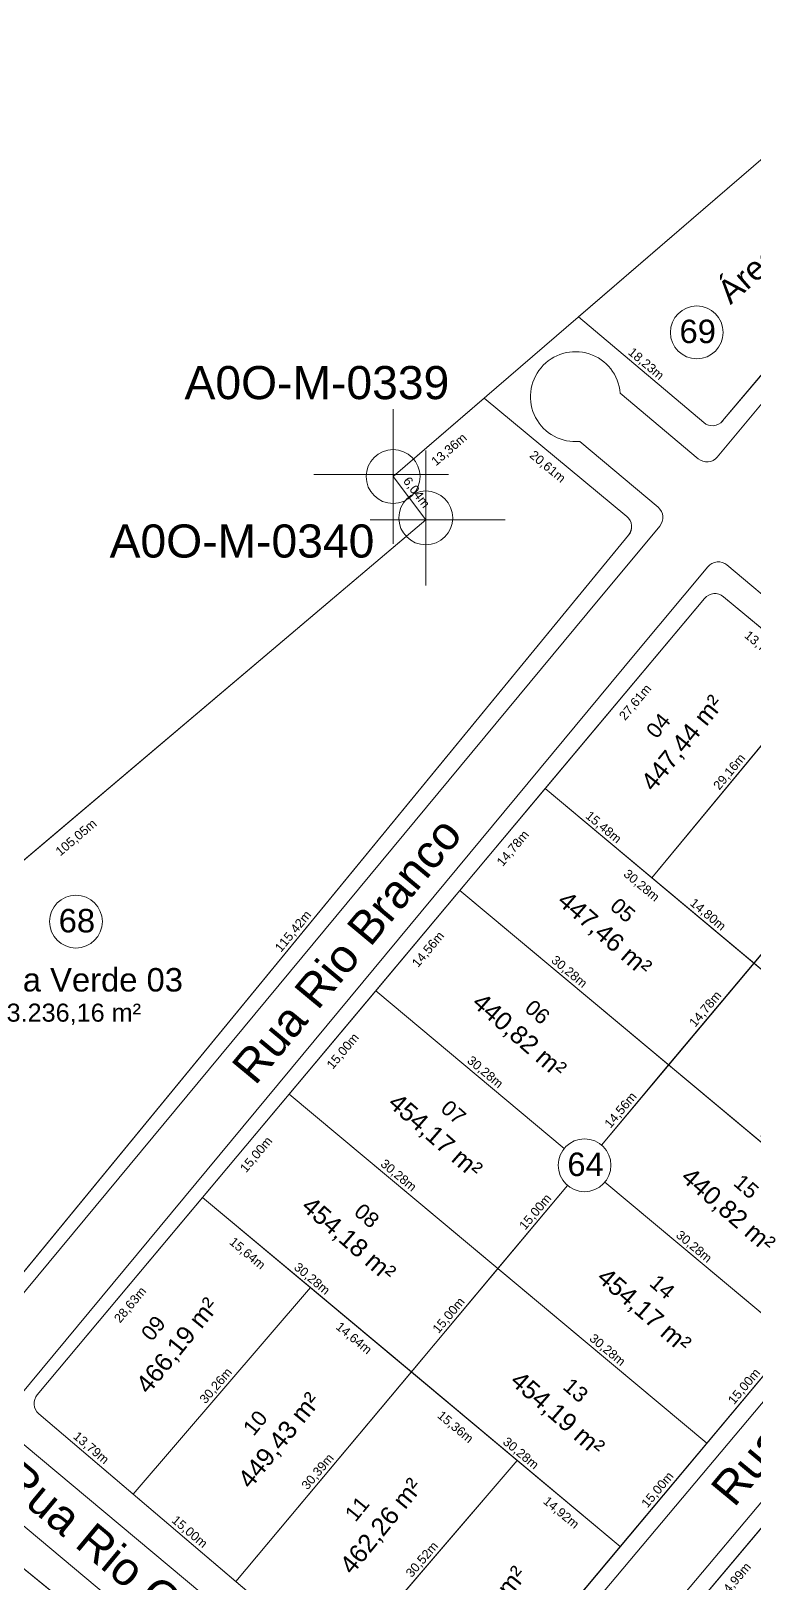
# Model space of a CAD drawing. Header units: metres. Extents: x 3808 to 8215, y 2374 to 6187.
# Drawn here: x 4776.2 to 4856.6, y 3279 to 3451.6 of the extents above; entities that cross this region are included whole.
import ezdxf

# ---------------------------------------------------------------- set-up
doc = ezdxf.new("R2010")
doc.units = ezdxf.units.M
doc.linetypes.add('CONTINUO', pattern=[0])
for name, color, linetype in [('Areas Lotes', 1, 'Continuous'), ('Calçada', 8, 'Continuous'), ('COTAS', 7, 'Continuous'), ('Lote', 7, 'Continuous'), ('Nome das Ruas', 7, 'Continuous'), ('Nº Lote', 7, 'Continuous'), ('Nº. quadra', 7, 'Continuous'), ('PERIMETRO', 7, 'CONTINUO'), ('POLIGONAL', 3, 'CONTINUO'), ('quadras', 7, 'Continuous')]:
    doc.layers.add(name, color=color, linetype=linetype)
doc.styles.add('Arial', font='arial.ttf')
doc.dimstyles.new('Copy(2) of ISO-25', dxfattribs={"dimtxt": 1, "dimasz": 2.5, "dimexe": 1.25, "dimexo": 0.625, "dimgap": 0.2, "dimtad": 1, "dimtoh": 1, "dimlfac": 1, "dimzin": 1, "dimtxsty": 'Arial', "dimblk": 'NONE', "dimcen": 0, "dimse1": 1, "dimse2": 1, "dimsd1": 1, "dimsd2": 1, "dimclrt": 256, "dimaunit": 1, "dimadec": 3, "dimazin": 0, "dimtfac": 1, "dimtmove": 0, "dimatfit": 3, "dimldrblk": 'NONE', "dimfxl": 1, "dimtolj": 1, "dimtzin": 0, "dimarcsym": 0})

# ---------------------------------------------------------------- blocks, each defined once
blk = doc.blocks.new('*D2523')
at = {"layer": 'Defpoints', "color": 0, "linetype": 'Continuous', "transparency": 16777216}
for p in [(4842.67, 3395.48), (4842.67, 3395.48), (4769.39, 3306.31)]:
    blk.add_point(p, dxfattribs=at)
at = {"layer": 'COTAS', "linetype": 'Continuous', "lineweight": 5, "transparency": 16777216, "insert": (4805.41, 3351.4), "char_height": 1, "attachment_point": 5, "rotation": 50.5871, "style": 'Arial'}
blk.add_mtext('\\A1;115,42m', dxfattribs=at)
blk = doc.blocks.new('_None')
blk = doc.blocks.new('*D2524')
at = {"layer": 'Defpoints', "color": 0, "linetype": 'Continuous', "transparency": 16777216}
for p in [(4818.63, 3403.69), (4822.27, 3398.88), (4820.21, 3397.32)]:
    blk.add_point(p, dxfattribs=at)
at = {"layer": 'COTAS', "linetype": 'Continuous', "lineweight": 5, "transparency": 16777216, "insert": (4819.03, 3400.21), "char_height": 1, "attachment_point": 5, "rotation": 307.0724, "style": 'Arial'}
blk.add_mtext('\\A1;6,04m', dxfattribs=at)
blk = doc.blocks.new('*D2525')
at = {"layer": 'Defpoints', "color": 0, "linetype": 'Continuous', "transparency": 16777216}
for p in [(4911.72, 3477.54), (4911.72, 3477.54), (4847.28, 3401.22)]:
    blk.add_point(p, dxfattribs=at)
at = {"layer": 'COTAS', "linetype": 'Continuous', "lineweight": 5, "transparency": 16777216, "insert": (4878.89, 3439.9), "char_height": 1, "attachment_point": 5, "rotation": 49.8258, "style": 'Arial'}
blk.add_mtext('\\A1;99,88m', dxfattribs=at)
blk = doc.blocks.new('*D2999')
at = {"layer": 'Defpoints', "color": 0, "linetype": 'Continuous', "transparency": 16777216}
for p in [(4768.62, 3286.04), (4778.93, 3277.67), (4777.35, 3275.72)]:
    blk.add_point(p, dxfattribs=at)
at = {"layer": 'COTAS', "linetype": 'Continuous', "lineweight": 5, "transparency": 16777216, "insert": (4772.7, 3280.53), "char_height": 1, "attachment_point": 5, "rotation": 320.9443, "style": 'Arial'}
blk.add_mtext('\\A1;13,27m', dxfattribs=at)
blk = doc.blocks.new('*D3031')
at = {"layer": 'Defpoints', "color": 0, "linetype": 'Continuous', "transparency": 16777216}
for p in [(4777.05, 3297.8), (4787.56, 3288.86), (4787.56, 3288.86)]:
    blk.add_point(p, dxfattribs=at)
at = {"layer": 'COTAS', "linetype": 'Continuous', "lineweight": 5, "transparency": 16777216, "insert": (4782.83, 3293.94), "char_height": 1, "attachment_point": 5, "rotation": 319.6311, "style": 'Arial'}
blk.add_mtext('\\A1;13,79m', dxfattribs=at)
blk = doc.blocks.new('*D3032')
at = {"layer": 'Defpoints', "color": 0, "linetype": 'Continuous', "transparency": 16777216}
for p in [(4787.56, 3288.86), (4798.99, 3279.15), (4798.99, 3279.15)]:
    blk.add_point(p, dxfattribs=at)
at = {"layer": 'COTAS', "linetype": 'Continuous', "lineweight": 5, "transparency": 16777216, "insert": (4793.79, 3284.61), "char_height": 1, "attachment_point": 5, "rotation": 319.6311, "style": 'Arial'}
blk.add_mtext('\\A1;15,00m', dxfattribs=at)
blk = doc.blocks.new('*D3033')
at = {"layer": 'Defpoints', "color": 0, "linetype": 'Continuous', "transparency": 16777216}
for p in [(4798.99, 3279.15), (4810.42, 3269.43), (4810.42, 3269.43)]:
    blk.add_point(p, dxfattribs=at)
at = {"layer": 'COTAS', "linetype": 'Continuous', "lineweight": 5, "transparency": 16777216, "insert": (4805.22, 3274.9), "char_height": 1, "attachment_point": 5, "rotation": 319.6311, "style": 'Arial'}
blk.add_mtext('\\A1;15,00m', dxfattribs=at)
blk = doc.blocks.new('*D3035')
at = {"layer": 'Defpoints', "color": 0, "linetype": 'Continuous', "transparency": 16777216}
for p in [(4841.76, 3283.03), (4841.76, 3283.03), (4823.03, 3260.69)]:
    blk.add_point(p, dxfattribs=at)
at = {"layer": 'COTAS', "linetype": 'Continuous', "lineweight": 5, "transparency": 16777216, "insert": (4831.78, 3272.37), "char_height": 1, "attachment_point": 5, "rotation": 50.0247, "style": 'Arial'}
blk.add_mtext('\\A1;29,15m', dxfattribs=at)
blk = doc.blocks.new('*D3036')
at = {"layer": 'Defpoints', "color": 0, "linetype": 'Continuous', "transparency": 16777216}
for p in [(4851.39, 3294.52), (4851.39, 3294.52), (4841.76, 3283.03)]:
    blk.add_point(p, dxfattribs=at)
at = {"layer": 'COTAS', "linetype": 'Continuous', "lineweight": 5, "transparency": 16777216, "insert": (4845.96, 3289.29), "char_height": 1, "attachment_point": 5, "rotation": 50.0247, "style": 'Arial'}
blk.add_mtext('\\A1;15,00m', dxfattribs=at)
blk = doc.blocks.new('*D3037')
at = {"layer": 'Defpoints', "color": 0, "linetype": 'Continuous', "transparency": 16777216}
for p in [(4861.03, 3306.02), (4861.03, 3306.02), (4851.39, 3294.52)]:
    blk.add_point(p, dxfattribs=at)
at = {"layer": 'COTAS', "linetype": 'Continuous', "lineweight": 5, "transparency": 16777216, "insert": (4855.6, 3300.78), "char_height": 1, "attachment_point": 5, "rotation": 50.0247, "style": 'Arial'}
blk.add_mtext('\\A1;15,00m', dxfattribs=at)
blk = doc.blocks.new('*D3041')
at = {"layer": 'Defpoints', "color": 0, "linetype": 'Continuous', "transparency": 16777216}
for p in [(4795.27, 3321.84), (4797.09, 3320.31), (4776.88, 3299.9)]:
    blk.add_point(p, dxfattribs=at)
at = {"layer": 'COTAS', "linetype": 'Continuous', "lineweight": 5, "transparency": 16777216, "insert": (4787.28, 3309.86), "char_height": 1, "attachment_point": 5, "rotation": 50.0195, "style": 'Arial'}
blk.add_mtext('\\A1;28,63m', dxfattribs=at)
blk = doc.blocks.new('*D3042')
at = {"layer": 'Defpoints', "color": 0, "linetype": 'Continuous', "transparency": 16777216}
for p in [(4804.91, 3333.33), (4806.73, 3331.8), (4795.27, 3321.84)]:
    blk.add_point(p, dxfattribs=at)
at = {"layer": 'COTAS', "linetype": 'Continuous', "lineweight": 5, "transparency": 16777216, "insert": (4801.3, 3326.57), "char_height": 1, "attachment_point": 5, "rotation": 50.0195, "style": 'Arial'}
blk.add_mtext('\\A1;15,00m', dxfattribs=at)
blk = doc.blocks.new('*D3043')
at = {"layer": 'Defpoints', "color": 0, "linetype": 'Continuous', "transparency": 16777216}
for p in [(4814.55, 3344.83), (4816.37, 3343.3), (4804.91, 3333.33)]:
    blk.add_point(p, dxfattribs=at)
at = {"layer": 'COTAS', "linetype": 'Continuous', "lineweight": 5, "transparency": 16777216, "insert": (4810.94, 3338.07), "char_height": 1, "attachment_point": 5, "rotation": 50.0195, "style": 'Arial'}
blk.add_mtext('\\A1;15,00m', dxfattribs=at)
blk = doc.blocks.new('*D3044')
at = {"layer": 'Defpoints', "color": 0, "linetype": 'Continuous', "transparency": 16777216}
for p in [(4823.9, 3355.98), (4825.73, 3354.45), (4814.55, 3344.83)]:
    blk.add_point(p, dxfattribs=at)
at = {"layer": 'COTAS', "linetype": 'Continuous', "lineweight": 5, "transparency": 16777216, "insert": (4820.43, 3349.39), "char_height": 1, "attachment_point": 5, "rotation": 50.0195, "style": 'Arial'}
blk.add_mtext('\\A1;14,56m', dxfattribs=at)
blk = doc.blocks.new('*D3045')
at = {"layer": 'Defpoints', "color": 0, "linetype": 'Continuous', "transparency": 16777216}
for p in [(4833.4, 3367.31), (4835.22, 3365.78), (4823.9, 3355.98)]:
    blk.add_point(p, dxfattribs=at)
at = {"layer": 'COTAS', "linetype": 'Continuous', "lineweight": 5, "transparency": 16777216, "insert": (4829.86, 3360.63), "char_height": 1, "attachment_point": 5, "rotation": 50.0195, "style": 'Arial'}
blk.add_mtext('\\A1;14,78m', dxfattribs=at)
blk = doc.blocks.new('*D3046')
at = {"layer": 'Defpoints', "color": 0, "linetype": 'Continuous', "transparency": 16777216}
for p in [(4851.14, 3388.47), (4852.96, 3386.94), (4833.4, 3367.31)]:
    blk.add_point(p, dxfattribs=at)
at = {"layer": 'COTAS', "linetype": 'Continuous', "lineweight": 5, "transparency": 16777216, "insert": (4843.48, 3376.87), "char_height": 1, "attachment_point": 5, "rotation": 50.0195, "style": 'Arial'}
blk.add_mtext('\\A1;27,61m', dxfattribs=at)
blk = doc.blocks.new('*D3047')
at = {"layer": 'Defpoints', "color": 0, "linetype": 'Continuous', "transparency": 16777216}
for p in [(4853.25, 3388.66), (4863.86, 3379.86), (4862.33, 3378.02)]:
    blk.add_point(p, dxfattribs=at)
at = {"layer": 'COTAS', "linetype": 'Continuous', "lineweight": 5, "transparency": 16777216, "insert": (4857.54, 3383.03), "char_height": 1, "attachment_point": 5, "rotation": 320.3439, "style": 'Arial'}
blk.add_mtext('\\A1;13,78m', dxfattribs=at)
blk = doc.blocks.new('*D3051')
at = {"layer": 'Defpoints', "color": 0, "linetype": 'Continuous', "transparency": 16777216}
for p in [(4818.51, 3302.43), (4818.51, 3302.43), (4798.99, 3279.15)]:
    blk.add_point(p, dxfattribs=at)
at = {"layer": 'COTAS', "linetype": 'Continuous', "lineweight": 5, "transparency": 16777216, "insert": (4808.14, 3291.3), "char_height": 1, "attachment_point": 5, "rotation": 50.0221, "style": 'Arial'}
blk.add_mtext('\\A1;30,39m', dxfattribs=at)
blk = doc.blocks.new('*D3052')
at = {"layer": 'Defpoints', "color": 0, "linetype": 'Continuous', "transparency": 16777216}
for p in [(4828.15, 3313.93), (4828.15, 3313.93), (4818.51, 3302.43)]:
    blk.add_point(p, dxfattribs=at)
at = {"layer": 'COTAS', "linetype": 'Continuous', "lineweight": 5, "transparency": 16777216, "insert": (4822.72, 3308.69), "char_height": 1, "attachment_point": 5, "rotation": 50.0221, "style": 'Arial'}
blk.add_mtext('\\A1;15,00m', dxfattribs=at)
blk = doc.blocks.new('*D3053')
at = {"layer": 'Defpoints', "color": 0, "linetype": 'Continuous', "transparency": 16777216}
for p in [(4837.79, 3325.42), (4837.79, 3325.42), (4828.15, 3313.93)]:
    blk.add_point(p, dxfattribs=at)
at = {"layer": 'COTAS', "linetype": 'Continuous', "lineweight": 5, "transparency": 16777216, "insert": (4832.36, 3320.19), "char_height": 1, "attachment_point": 5, "rotation": 50.0221, "style": 'Arial'}
blk.add_mtext('\\A1;15,00m', dxfattribs=at)
blk = doc.blocks.new('*D3054')
at = {"layer": 'Defpoints', "color": 0, "linetype": 'Continuous', "transparency": 16777216}
for p in [(4847.14, 3336.58), (4847.14, 3336.58), (4837.79, 3325.42)]:
    blk.add_point(p, dxfattribs=at)
at = {"layer": 'COTAS', "linetype": 'Continuous', "lineweight": 5, "transparency": 16777216, "insert": (4841.85, 3331.51), "char_height": 1, "attachment_point": 5, "rotation": 50.0221, "style": 'Arial'}
blk.add_mtext('\\A1;14,56m', dxfattribs=at)
blk = doc.blocks.new('*D3055')
at = {"layer": 'Defpoints', "color": 0, "linetype": 'Continuous', "transparency": 16777216}
for p in [(4856.64, 3347.9), (4856.64, 3347.9), (4847.14, 3336.58)]:
    blk.add_point(p, dxfattribs=at)
at = {"layer": 'COTAS', "linetype": 'Continuous', "lineweight": 5, "transparency": 16777216, "insert": (4851.28, 3342.76), "char_height": 1, "attachment_point": 5, "rotation": 50.0221, "style": 'Arial'}
blk.add_mtext('\\A1;14,78m', dxfattribs=at)
blk = doc.blocks.new('*D3056')
at = {"layer": 'Defpoints', "color": 0, "linetype": 'Continuous', "transparency": 16777216}
for p in [(4875.41, 3370.29), (4875.41, 3370.29), (4856.64, 3347.9)]:
    blk.add_point(p, dxfattribs=at)
at = {"layer": 'COTAS', "linetype": 'Continuous', "lineweight": 5, "transparency": 16777216, "insert": (4865.41, 3359.61), "char_height": 1, "attachment_point": 5, "rotation": 50.0221, "style": 'Arial'}
blk.add_mtext('\\A1;29,21m', dxfattribs=at)
blk = doc.blocks.new('*D3057')
at = {"layer": 'Defpoints', "color": 0, "linetype": 'Continuous', "transparency": 16777216}
for p in [(4807.27, 3311.82), (4807.27, 3311.82), (4787.56, 3288.86)]:
    blk.add_point(p, dxfattribs=at)
at = {"layer": 'COTAS', "linetype": 'Continuous', "lineweight": 5, "transparency": 16777216, "insert": (4796.81, 3300.86), "char_height": 1, "attachment_point": 5, "rotation": 49.3474, "style": 'Arial'}
blk.add_mtext('\\A1;30,26m', dxfattribs=at)
blk = doc.blocks.new('*D3058')
at = {"layer": 'Defpoints', "color": 0, "linetype": 'Continuous', "transparency": 16777216}
for p in [(4830.3, 3292.59), (4830.3, 3292.59), (4810.42, 3269.43)]:
    blk.add_point(p, dxfattribs=at)
at = {"layer": 'COTAS', "linetype": 'Continuous', "lineweight": 5, "transparency": 16777216, "insert": (4819.75, 3281.53), "char_height": 1, "attachment_point": 5, "rotation": 49.3521, "style": 'Arial'}
blk.add_mtext('\\A1;30,52m', dxfattribs=at)
blk = doc.blocks.new('*D3059')
at = {"layer": 'Defpoints', "color": 0, "linetype": 'Continuous', "transparency": 16777216}
for p in [(4795.27, 3321.84), (4818.51, 3302.43), (4818.51, 3302.43)]:
    blk.add_point(p, dxfattribs=at)
at = {"layer": 'COTAS', "linetype": 'Continuous', "lineweight": 5, "transparency": 16777216, "insert": (4807.41, 3312.75), "char_height": 1, "attachment_point": 5, "rotation": 320.1395, "style": 'Arial'}
blk.add_mtext('\\A1;30,28m', dxfattribs=at)
blk = doc.blocks.new('*D3060')
at = {"layer": 'Defpoints', "color": 0, "linetype": 'Continuous', "transparency": 16777216}
for p in [(4818.51, 3302.43), (4841.76, 3283.03), (4841.76, 3283.03)]:
    blk.add_point(p, dxfattribs=at)
at = {"layer": 'COTAS', "linetype": 'Continuous', "lineweight": 5, "transparency": 16777216, "insert": (4830.65, 3293.34), "char_height": 1, "attachment_point": 5, "rotation": 320.1395, "style": 'Arial'}
blk.add_mtext('\\A1;30,28m', dxfattribs=at)
blk = doc.blocks.new('*D3061')
at = {"layer": 'Defpoints', "color": 0, "linetype": 'Continuous', "transparency": 16777216}
for p in [(4795.27, 3321.84), (4807.27, 3311.82), (4805.71, 3309.94)]:
    blk.add_point(p, dxfattribs=at)
at = {"layer": 'COTAS', "linetype": 'Continuous', "lineweight": 5, "transparency": 16777216, "insert": (4800.22, 3315.57), "char_height": 1, "attachment_point": 5, "rotation": 320.1395, "style": 'Arial'}
blk.add_mtext('\\A1;15,64m', dxfattribs=at)
blk = doc.blocks.new('*D3062')
at = {"layer": 'Defpoints', "color": 0, "linetype": 'Continuous', "transparency": 16777216}
for p in [(4807.27, 3311.82), (4818.51, 3302.43), (4817.18, 3300.83)]:
    blk.add_point(p, dxfattribs=at)
at = {"layer": 'COTAS', "linetype": 'Continuous', "lineweight": 5, "transparency": 16777216, "insert": (4812.07, 3306.14), "char_height": 1, "attachment_point": 5, "rotation": 320.1395, "style": 'Arial'}
blk.add_mtext('\\A1;14,64m', dxfattribs=at)
blk = doc.blocks.new('*D3063')
at = {"layer": 'Defpoints', "color": 0, "linetype": 'Continuous', "transparency": 16777216}
for p in [(4818.51, 3302.43), (4830.3, 3292.59), (4828.75, 3290.73)]:
    blk.add_point(p, dxfattribs=at)
at = {"layer": 'COTAS', "linetype": 'Continuous', "lineweight": 5, "transparency": 16777216, "insert": (4823.37, 3296.27), "char_height": 1, "attachment_point": 5, "rotation": 320.1395, "style": 'Arial'}
blk.add_mtext('\\A1;15,36m', dxfattribs=at)
blk = doc.blocks.new('*D3064')
at = {"layer": 'Defpoints', "color": 0, "linetype": 'Continuous', "transparency": 16777216}
for p in [(4830.3, 3292.59), (4841.76, 3283.03), (4840.35, 3281.34)]:
    blk.add_point(p, dxfattribs=at)
at = {"layer": 'COTAS', "linetype": 'Continuous', "lineweight": 5, "transparency": 16777216, "insert": (4835.14, 3286.74), "char_height": 1, "attachment_point": 5, "rotation": 320.1395, "style": 'Arial'}
blk.add_mtext('\\A1;14,92m', dxfattribs=at)
blk = doc.blocks.new('*D3065')
at = {"layer": 'Defpoints', "color": 0, "linetype": 'Continuous', "transparency": 16777216}
for p in [(4804.91, 3333.33), (4828.15, 3313.93), (4828.15, 3313.93)]:
    blk.add_point(p, dxfattribs=at)
at = {"layer": 'COTAS', "linetype": 'Continuous', "lineweight": 5, "transparency": 16777216, "insert": (4817.04, 3324.25), "char_height": 1, "attachment_point": 5, "rotation": 320.1395, "style": 'Arial'}
blk.add_mtext('\\A1;30,28m', dxfattribs=at)
blk = doc.blocks.new('*D3066')
at = {"layer": 'Defpoints', "color": 0, "linetype": 'Continuous', "transparency": 16777216}
for p in [(4828.15, 3313.93), (4851.39, 3294.52), (4851.39, 3294.52)]:
    blk.add_point(p, dxfattribs=at)
at = {"layer": 'COTAS', "linetype": 'Continuous', "lineweight": 5, "transparency": 16777216, "insert": (4840.29, 3304.84), "char_height": 1, "attachment_point": 5, "rotation": 320.1395, "style": 'Arial'}
blk.add_mtext('\\A1;30,28m', dxfattribs=at)
blk = doc.blocks.new('*D3067')
at = {"layer": 'Defpoints', "color": 0, "linetype": 'Continuous', "transparency": 16777216}
for p in [(4814.55, 3344.83), (4837.79, 3325.42), (4837.79, 3325.42)]:
    blk.add_point(p, dxfattribs=at)
at = {"layer": 'COTAS', "linetype": 'Continuous', "lineweight": 5, "transparency": 16777216, "insert": (4826.68, 3335.74), "char_height": 1, "attachment_point": 5, "rotation": 320.1395, "style": 'Arial'}
blk.add_mtext('\\A1;30,28m', dxfattribs=at)
blk = doc.blocks.new('*D3068')
at = {"layer": 'Defpoints', "color": 0, "linetype": 'Continuous', "transparency": 16777216}
for p in [(4837.79, 3325.42), (4861.03, 3306.02), (4861.03, 3306.02)]:
    blk.add_point(p, dxfattribs=at)
at = {"layer": 'COTAS', "linetype": 'Continuous', "lineweight": 5, "transparency": 16777216, "insert": (4849.92, 3316.33), "char_height": 1, "attachment_point": 5, "rotation": 320.1395, "style": 'Arial'}
blk.add_mtext('\\A1;30,28m', dxfattribs=at)
blk = doc.blocks.new('*D3069')
at = {"layer": 'Defpoints', "color": 0, "linetype": 'Continuous', "transparency": 16777216}
for p in [(4847.14, 3336.58), (4847.14, 3336.58), (4870.38, 3317.17)]:
    blk.add_point(p, dxfattribs=at)
at = {"layer": 'COTAS', "linetype": 'Continuous', "lineweight": 5, "transparency": 16777216, "insert": (4859.28, 3327.49), "char_height": 1, "attachment_point": 5, "rotation": 320.1395, "style": 'Arial'}
blk.add_mtext('\\A1;30,28m', dxfattribs=at)
blk = doc.blocks.new('*D3070')
at = {"layer": 'Defpoints', "color": 0, "linetype": 'Continuous', "transparency": 16777216}
for p in [(4823.9, 3355.98), (4823.9, 3355.98), (4847.14, 3336.58)]:
    blk.add_point(p, dxfattribs=at)
at = {"layer": 'COTAS', "linetype": 'Continuous', "lineweight": 5, "transparency": 16777216, "insert": (4836.04, 3346.9), "char_height": 1, "attachment_point": 5, "rotation": 320.1395, "style": 'Arial'}
blk.add_mtext('\\A1;30,28m', dxfattribs=at)
blk = doc.blocks.new('*D3071')
at = {"layer": 'Defpoints', "color": 0, "linetype": 'Continuous', "transparency": 16777216}
for p in [(4833.4, 3367.31), (4856.64, 3347.9), (4855.19, 3346.17)]:
    blk.add_point(p, dxfattribs=at)
at = {"layer": 'COTAS', "linetype": 'Continuous', "lineweight": 5, "transparency": 16777216, "insert": (4844.08, 3356.49), "char_height": 1, "attachment_point": 5, "rotation": 320.1395, "style": 'Arial'}
blk.add_mtext('\\A1;30,28m', dxfattribs=at)
blk = doc.blocks.new('*D3072')
at = {"layer": 'Defpoints', "color": 0, "linetype": 'Continuous', "transparency": 16777216}
for p in [(4856.64, 3347.9), (4879.88, 3328.5), (4878.32, 3326.63)]:
    blk.add_point(p, dxfattribs=at)
at = {"layer": 'COTAS', "linetype": 'Continuous', "lineweight": 5, "transparency": 16777216, "insert": (4867.21, 3336.95), "char_height": 1, "attachment_point": 5, "rotation": 320.1395, "style": 'Arial'}
blk.add_mtext('\\A1;30,28m', dxfattribs=at)
blk = doc.blocks.new('*D3073')
at = {"layer": 'Defpoints', "color": 0, "linetype": 'Continuous', "transparency": 16777216}
for p in [(4833.4, 3367.31), (4845.28, 3357.39), (4845.28, 3357.39)]:
    blk.add_point(p, dxfattribs=at)
at = {"layer": 'COTAS', "linetype": 'Continuous', "lineweight": 5, "transparency": 16777216, "insert": (4839.85, 3362.96), "char_height": 1, "attachment_point": 5, "rotation": 320.1395, "style": 'Arial'}
blk.add_mtext('\\A1;15,48m', dxfattribs=at)
blk = doc.blocks.new('*D3074')
at = {"layer": 'Defpoints', "color": 0, "linetype": 'Continuous', "transparency": 16777216}
for p in [(4845.28, 3357.39), (4856.64, 3347.9), (4856.64, 3347.9)]:
    blk.add_point(p, dxfattribs=at)
at = {"layer": 'COTAS', "linetype": 'Continuous', "lineweight": 5, "transparency": 16777216, "insert": (4851.47, 3353.26), "char_height": 1, "attachment_point": 5, "rotation": 320.1395, "style": 'Arial'}
blk.add_mtext('\\A1;14,80m', dxfattribs=at)
blk = doc.blocks.new('*D3078')
at = {"layer": 'Defpoints', "color": 0, "linetype": 'Continuous', "transparency": 16777216}
for p in [(4863.86, 3379.86), (4863.86, 3379.86), (4845.28, 3357.39)]:
    blk.add_point(p, dxfattribs=at)
at = {"layer": 'COTAS', "linetype": 'Continuous', "lineweight": 5, "transparency": 16777216, "insert": (4853.95, 3369.14), "char_height": 1, "attachment_point": 5, "rotation": 50.4144, "style": 'Arial'}
blk.add_mtext('\\A1;29,16m', dxfattribs=at)
blk = doc.blocks.new('*D3090')
at = {"layer": 'Defpoints', "color": 0, "linetype": 'Continuous', "transparency": 16777216}
for p in [(4858.18, 3285.96), (4860.02, 3284.41), (4848.52, 3274.5)]:
    blk.add_point(p, dxfattribs=at)
at = {"layer": 'COTAS', "linetype": 'Continuous', "lineweight": 5, "transparency": 16777216, "insert": (4854.57, 3279.2), "char_height": 1, "attachment_point": 5, "rotation": 49.8504, "style": 'Arial'}
blk.add_mtext('\\A1;14,99m', dxfattribs=at)
blk = doc.blocks.new('*D6303')
at = {"layer": 'Defpoints', "color": 0, "linetype": 'Continuous', "transparency": 16777216}
for p in [(4820.12, 3397.2), (4821.87, 3395.13), (4739.91, 3329.37)]:
    blk.add_point(p, dxfattribs=at)
at = {"layer": 'COTAS', "linetype": 'Continuous', "lineweight": 5, "transparency": 16777216, "insert": (4781.25, 3361.82), "char_height": 1, "attachment_point": 5, "rotation": 40.2213, "style": 'Arial'}
blk.add_mtext('\\A1;105,05m', dxfattribs=at)
blk = doc.blocks.new('*D6304')
at = {"layer": 'Defpoints', "color": 0, "linetype": 'Continuous', "transparency": 16777216}
for p in [(4826.61, 3410.74), (4828.34, 3408.72), (4816.48, 3402.02)]:
    blk.add_point(p, dxfattribs=at)
at = {"layer": 'COTAS', "linetype": 'Continuous', "lineweight": 5, "transparency": 16777216, "insert": (4822.75, 3404.97), "char_height": 1, "attachment_point": 5, "rotation": 40.7182, "style": 'Arial'}
blk.add_mtext('\\A1;13,36m', dxfattribs=at)
blk = doc.blocks.new('*D6305')
at = {"layer": 'Defpoints', "color": 0, "linetype": 'Continuous', "transparency": 16777216}
for p in [(4931.56, 3501.07), (4933.17, 3499.2), (4837.11, 3419.77)]:
    blk.add_point(p, dxfattribs=at)
at = {"layer": 'COTAS', "linetype": 'Continuous', "lineweight": 5, "transparency": 16777216, "insert": (4885.42, 3459.16), "char_height": 1, "attachment_point": 5, "rotation": 40.7182, "style": 'Arial'}
blk.add_mtext('\\A1;124,62m', dxfattribs=at)
blk = doc.blocks.new('*D6310')
at = {"layer": 'Defpoints', "color": 0, "linetype": 'Continuous', "transparency": 16777216}
for p in [(4826.61, 3410.74), (4842.47, 3397.59), (4841.05, 3395.88)]:
    blk.add_point(p, dxfattribs=at)
at = {"layer": 'quadras', "linetype": 'Continuous', "lineweight": 5, "transparency": 16777216, "insert": (4833.63, 3403.07), "char_height": 1, "attachment_point": 5, "rotation": 320.3439, "style": 'Arial'}
blk.add_mtext('\\A1;20,61m', dxfattribs=at)
blk = doc.blocks.new('*D6311')
at = {"layer": 'Defpoints', "color": 0, "linetype": 'Continuous', "transparency": 16777216}
for p in [(4837.11, 3419.77), (4851.04, 3408.02), (4851.04, 3408.02)]:
    blk.add_point(p, dxfattribs=at)
at = {"layer": 'quadras', "linetype": 'Continuous', "lineweight": 5, "transparency": 16777216, "insert": (4844.59, 3414.51), "char_height": 1, "attachment_point": 5, "rotation": 319.8615, "style": 'Arial'}
blk.add_mtext('\\A1;18,23m', dxfattribs=at)

msp = doc.modelspace()

# ---------------------------------------------------------------- linework, layer by layer
at = {"layer": 'Calçada', "linetype": 'Continuous', "lineweight": 5}
msp.add_line((4898.628, 3336.93), (4827.684, 3252.57), dxfattribs=at)
at = {"layer": 'Calçada', "linetype": 'Continuous', "lineweight": 5, "flags": 128}
for points in [[(4841.751, 3411.289), (4850.439, 3403.994, 0.4152246), (4852.555, 3404.182), (4866.641, 3421.077), (4937.156, 3504.596, -0.4224512), (4939.302, 3504.747), (4983.998, 3464.81)], [(4745.261, 3319.596), (4765.946, 3302.283, 0.4153985), (4768.063, 3302.475), (4838.03, 3386.761), (4846.152, 3396.502, 0.4132033), (4845.964, 3398.611), (4837.25, 3405.928)], [(4820.201, 3256.873, 0.4135283), (4822.312, 3257.058), (4893.239, 3341.399), (4900.796, 3350.64, 0.4104273), (4900.6, 3352.738), (4853.623, 3392.181, 0.4152246), (4851.506, 3391.993), (4843.412, 3382.284), (4773.423, 3297.973, 0.4130297), (4773.615, 3295.864), (4820.201, 3256.873)], [(4677.886, 3184.001), (4767.41, 3289.982, -0.4128853), (4769.519, 3290.164), (4816.105, 3251.173, -0.4143322), (4816.292, 3249.06), (4727.123, 3142.609)]]:
    msp.add_lwpolyline(points, format="xyb", dxfattribs=at)
at = {"layer": 'Calçada', "linetype": 'Continuous', "lineweight": 5}
msp.add_arc((4836.766, 3410.904), 5, 4.40963, 275.55562, dxfattribs=at)
at = {"layer": 'Lote', "linetype": 'Continuous', "lineweight": 5}
for p, q in [((4816.479, 3402.02), (5046.296, 3599.821)), ((4615.037, 3223.766), (4820.118, 3397.203)), ((4863.858, 3379.861), (4845.277, 3357.389)), ((4839.675, 3327.673), (4875.406, 3370.288)), ((4879.878, 3328.498), (4833.397, 3367.309)), ((4870.384, 3317.173), (4823.901, 3355.984)), ((4835.533, 3327.304), (4814.546, 3344.828)), ((4851.393, 3294.521), (4804.909, 3333.334)), ((4798.989, 3279.146), (4835.901, 3323.171)), ((4861.03, 3306.016), (4840.043, 3323.539)), ((4841.756, 3283.026), (4795.271, 3321.84)), ((4807.273, 3311.818), (4787.561, 3288.862)), ((4830.301, 3292.591), (4810.417, 3269.431))]:
    msp.add_line(p, q, dxfattribs=at)
at = {"layer": 'Lote', "linetype": 'Continuous', "lineweight": 5, "flags": 128}
for points in [[(4863.858, 3379.861), (4853.245, 3388.657, 0.4125566), (4851.138, 3388.466), (4833.397, 3367.309), (4845.277, 3357.389)], [(4807.273, 3311.818), (4795.271, 3321.84), (4776.875, 3299.902, 0.4122292), (4777.053, 3297.795), (4787.561, 3288.862)], [(4810.417, 3269.431), (4820.909, 3260.511, 0.4162271), (4823.031, 3260.69), (4841.756, 3283.026), (4830.301, 3292.591)], [(4778.927, 3277.672), (4768.619, 3286.036, 0.4084355), (4766.528, 3285.839), (4749.828, 3266.069), (4761.072, 3256.467)]]:
    msp.add_lwpolyline(points, format="xyb", close=True, dxfattribs=at)
for points in [[(4845.277, 3357.389), (4856.638, 3347.904), (4875.406, 3370.288), (4863.858, 3379.861)], [(4847.142, 3336.578), (4856.638, 3347.904), (4833.397, 3367.309), (4823.901, 3355.984)], [(4856.638, 3347.904), (4847.142, 3336.578), (4870.384, 3317.173), (4879.878, 3328.498)], [(4818.513, 3302.433), (4828.151, 3313.927), (4804.909, 3333.334), (4795.271, 3321.84)], [(4828.151, 3313.927), (4818.513, 3302.433), (4841.756, 3283.026), (4851.393, 3294.521)], [(4787.561, 3288.862), (4798.989, 3279.146), (4818.513, 3302.433), (4807.273, 3311.818)], [(4798.989, 3279.146), (4810.417, 3269.431), (4830.301, 3292.591), (4818.513, 3302.433)], [(4858.182, 3285.958), (4848.519, 3274.503), (4872.361, 3254.593), (4881.989, 3266.078)]]:
    msp.add_lwpolyline(points, close=True, dxfattribs=at)
for points in [[(4839.675, 3327.673), (4847.142, 3336.578), (4823.901, 3355.984), (4814.546, 3344.828), (4835.533, 3327.304)], [(4835.533, 3327.304), (4814.546, 3344.828), (4804.909, 3333.334), (4828.151, 3313.927), (4835.901, 3323.171)], [(4840.043, 3323.539), (4861.03, 3306.016), (4870.384, 3317.173), (4847.142, 3336.578), (4839.675, 3327.673)], [(4835.901, 3323.171), (4828.151, 3313.927), (4851.393, 3294.521), (4861.03, 3306.016), (4840.043, 3323.539)]]:
    msp.add_lwpolyline(points, dxfattribs=at)
at = {"layer": 'Nº. quadra', "lineweight": 5}
for centre, start, end in [((4850.272, 3418.053), 0, 180), ((4850.272, 3418.053), 180, 0), ((4781.184, 3352.518), 0, 180), ((4781.184, 3352.518), 180, 0), ((4837.788, 3325.422), 0, 180), ((4837.788, 3325.422), 180, 0)]:
    msp.add_arc(centre, 2.937, start, end, dxfattribs=at)
at = {"layer": 'PERIMETRO', "linetype": 'Continuous', "lineweight": 5}
for p, q in [((4816.479, 3394.52), (4816.479, 3409.52)), ((4820.118, 3389.919), (4820.118, 3404.919)), ((4807.654, 3402.236), (4822.654, 3402.236)), ((4813.943, 3397.203), (4828.943, 3397.203))]:
    msp.add_line(p, q, dxfattribs=at)
for centre in [(4816.479, 3402.02), (4820.118, 3397.419)]:
    msp.add_circle(centre, 3, dxfattribs=at)
at = {"layer": 'POLIGONAL', "linetype": 'Continuous', "lineweight": 5}
msp.add_line((4816.479, 3402.02), (4820.118, 3397.203), dxfattribs=at)
at = {"layer": 'quadras', "linetype": 'Continuous', "lineweight": 5}
for p, q in [((4931.561, 3501.07), (4853.153, 3408.202)), ((4837.105, 3419.773), (4851.04, 3408.023)), ((4842.472, 3397.588), (4826.608, 3410.738)), ((4842.673, 3395.481), (4769.393, 3306.309)), ((4851.138, 3388.466), (4776.875, 3299.902)), ((4897.554, 3351.929), (4853.245, 3388.657)), ((4823.031, 3260.69), (4897.746, 3349.811)), ((4906.275, 3342.97), (4830.996, 3253.73)), ((4777.053, 3297.795), (4820.909, 3260.511)), ((4768.619, 3286.036), (4812.488, 3250.441))]:
    msp.add_line(p, q, dxfattribs=at)
at = {"layer": 'quadras', "linetype": 'Continuous', "lineweight": 5, "flags": 128}
for points in [[(4837.105, 3419.773), (4851.04, 3408.023, 0.4140307), (4853.153, 3408.202), (4931.561, 3501.07)], [(4767.263, 3306.118, 0.4191093), (4769.393, 3306.309), (4842.673, 3395.481, 0.4129706), (4842.472, 3397.588), (4826.608, 3410.738), (4816.479, 3402.02), (4820.118, 3397.203), (4739.91, 3329.371)]]:
    msp.add_lwpolyline(points, format="xyb", close=True, dxfattribs=at)
at = {"layer": 'quadras', "linetype": 'Continuous', "lineweight": 5}
for centre, start, end in [((4852.007, 3409.169), 229.86154, 319.82578), ((4841.514, 3396.433), 320.58712, 50.34386), ((4852.288, 3387.503), 50.34386, 140.01953), ((4778.025, 3298.938), 140.01953, 229.63108)]:
    msp.add_arc(centre, 1.5, start, end, dxfattribs=at)

# ---------------------------------------------------------------- texts
at = {"layer": 'Areas Lotes', "color": 1, "lineweight": 5, "style": 'Arial'}
for s, rotation, p in [('447,44 m²', 50.94257, (4845.437, 3366.881)), ('447,46 m²', 318.90341, (4834.632, 3354.602)), ('440,82 m²', 318.90341, (4825.137, 3343.277)), ('454,17 m²', 318.90341, (4815.782, 3332.121)), ('440,82 m²', 318.90341, (4848.378, 3323.872)), ('454,18 m²', 318.90341, (4806.144, 3320.627)), ('454,17 m²', 318.90341, (4839.024, 3312.715)), ('466,19 m²', 50.94257, (4789.242, 3299.864)), ('454,19 m²', 318.90341, (4829.387, 3301.22)), ('449,43 m²', 50.94257, (4800.586, 3289.333)), ('462,26 m²', 50.94257, (4811.921, 3279.783)), ('461,48 m²', 50.94257, (4823.529, 3270.004))]:
    msp.add_text(s, height=2.0071, rotation=rotation, dxfattribs=at).set_placement(p)
at = {"layer": 'Nome das Ruas', "lineweight": 5, "style": 'Arial'}
for s, rotation, p in [('Rua Rio Branco', 50.27315, (4801.125, 3334.196, 190.804)), ('Rua Paranavaí', 50.27315, (4854.423, 3287.275, 190.804)), ('Rua Rio Grande do Sul', 320.24296, (4772.553, 3290.049, 190.804))]:
    msp.add_text(s, height=3.68425, rotation=rotation, dxfattribs=at).set_placement(p)
at = {"layer": 'Nº Lote', "lineweight": 5, "style": 'Arial'}
for s, rotation, p in [('04', 50.94257, (4845.808, 3372.756, 1.156)), ('05', 318.90341, (4840.49, 3354.023, 1.156)), ('06', 318.90341, (4830.994, 3342.698, 1.156)), ('07', 318.90341, (4821.64, 3331.542, 1.156)), ('15', 318.90341, (4854.236, 3323.293, 1.156)), ('08', 318.90341, (4812.002, 3320.048, 1.156)), ('14', 318.90341, (4844.882, 3312.136, 1.156)), ('09', 50.94257, (4789.613, 3305.739, 1.156)), ('13', 318.90341, (4835.245, 3300.641, 1.156)), ('10', 50.94257, (4800.957, 3295.208, 1.156)), ('11', 50.94257, (4812.291, 3285.658, 1.156))]:
    msp.add_text(s, height=1.706, rotation=rotation, dxfattribs=at).set_placement(p)
at = {"layer": 'Nº. quadra', "lineweight": 5, "style": 'Arial'}
msp.add_text('Área Verde 04', height=2.60834, rotation=41.39481, dxfattribs=at).set_placement((4854.024, 3421.069))
for s, height, p in [('69', 2.6083, (4848.351, 3416.857)), ('68', 2.6083, (4779.263, 3351.322)), ('Área Verde 03', 2.60834, (4769.6, 3344.748)), ('64', 2.6083, (4835.868, 3324.226))]:
    msp.add_text(s, height=height, dxfattribs=at).set_placement(p)
at = {"layer": 'Nº. quadra', "color": 1, "lineweight": 5, "style": 'Arial'}
msp.add_text('3.236,16 m²', height=2.0071, dxfattribs=at).set_placement((4773.466, 3341.395))
at = {"layer": 'PERIMETRO', "lineweight": 5, "style": 'Arial'}
for s, p in [('A0O-M-0339', (4793.27, 3410.623)), ('A0O-M-0340', (4784.932, 3393.007))]:
    msp.add_text(s, height=3.6842, dxfattribs=at).set_placement(p)

# ---------------------------------------------------------------- dimensions: what is measured, and where the dimension line sits
at = {"layer": 'COTAS', "linetype": 'Continuous', "lineweight": 5}
for p1, p2, distance, picture, middle in [((4837.105, 3419.773), (4931.561, 3501.07), -2.461, '*D6305', (4885.417, 3459.163)), ((4847.283, 3401.223), (4911.719, 3477.542), 0, '*D2525', (4878.889, 3439.899)), ((4816.479, 3402.02), (4826.608, 3410.738), -2.656, '*D6304', (4822.753, 3404.973)), ((4818.633, 3403.695), (4822.272, 3398.878), -2.58, '*D2524', (4819.033, 3400.214)), ((4739.91, 3329.371), (4820.118, 3397.203), -2.716, '*D6303', (4781.251, 3361.825)), ((4769.393, 3306.309), (4842.673, 3395.481), 0, '*D2523', (4805.414, 3351.403)), ((4853.245, 3388.657), (4863.858, 3379.861), -2.393, '*D3047', (4857.535, 3383.033)), ((4845.277, 3357.389), (4863.858, 3379.861), 0, '*D3078', (4853.95, 3369.135)), ((4833.397, 3367.309), (4856.638, 3347.904), -2.258, '*D3071', (4844.084, 3356.488)), ((4833.397, 3367.309), (4845.277, 3357.389), 0, '*D3073', (4839.85, 3362.964)), ((4845.277, 3357.389), (4856.638, 3347.904), 0, '*D3074', (4851.471, 3353.261)), ((4847.142, 3336.578), (4823.901, 3355.984), 0, '*D3070', (4836.035, 3346.896)), ((4856.638, 3347.904), (4879.878, 3328.498), -2.431, '*D3072', (4867.213, 3336.949)), ((4814.546, 3344.828), (4837.788, 3325.422), 0, '*D3067', (4826.681, 3335.74)), ((4870.384, 3317.173), (4847.142, 3336.578), 0, '*D3069', (4859.276, 3327.491)), ((4804.909, 3333.334), (4828.151, 3313.927), 0, '*D3065', (4817.043, 3324.245)), ((4837.788, 3325.422), (4861.03, 3306.016), 0, '*D3068', (4849.922, 3316.334)), ((4776.875, 3299.902), (4795.271, 3321.84), -2.381, '*D3041', (4787.283, 3309.856)), ((4795.271, 3321.84), (4818.513, 3302.433), 0, '*D3059', (4807.405, 3312.751)), ((4795.271, 3321.84), (4807.273, 3311.818), -2.446, '*D3061', (4800.218, 3315.566)), ((4828.151, 3313.927), (4851.393, 3294.521), 0, '*D3066', (4840.285, 3304.839)), ((4787.561, 3288.862), (4807.273, 3311.818), 0, '*D3057', (4796.809, 3300.862)), ((4807.273, 3311.818), (4818.513, 3302.433), -2.084, '*D3062', (4812.071, 3306.141)), ((4798.989, 3279.146), (4818.513, 3302.433), 0, '*D3051', (4808.137, 3291.304)), ((4818.513, 3302.433), (4841.756, 3283.026), 0, '*D3060', (4830.648, 3293.344)), ((4818.513, 3302.433), (4830.301, 3292.591), -2.424, '*D3063', (4823.367, 3296.266)), ((4777.053, 3297.795), (4787.561, 3288.862), 0, '*D3031', (4782.826, 3293.939)), ((4810.417, 3269.431), (4830.301, 3292.591), 0, '*D3058', (4819.752, 3281.532)), ((4830.301, 3292.591), (4841.756, 3283.026), -2.195, '*D3064', (4835.135, 3286.739)), ((4787.561, 3288.862), (4798.989, 3279.146), 0, '*D3032', (4793.794, 3284.615)), ((4768.619, 3286.036), (4778.927, 3277.672), -2.508, '*D2999', (4772.698, 3280.529)), ((4823.031, 3260.69), (4841.756, 3283.026), 0, '*D3035', (4831.78, 3272.373))]:
    dim = msp.add_aligned_dim(p1=p1, p2=p2, distance=distance, dimstyle='Copy(2) of ISO-25', override={"dimpost": 'm'}, dxfattribs=at)
    dim.commit()
    dim.dimension.update_dxf_attribs({"geometry": picture, "text_midpoint": middle})
for base, p1, p2, angle, picture, middle in [((4852.963, 3386.937), (4833.397, 3367.309), (4851.138, 3388.466), 230.01953, '*D3046', (4843.478, 3376.873)), ((4875.406, 3370.288), (4856.638, 3347.904), (4875.406, 3370.288), 230.02211, '*D3056', (4865.408, 3359.61)), ((4835.221, 3365.779), (4823.901, 3355.984), (4833.397, 3367.309), 230.01953, '*D3045', (4829.86, 3360.631)), ((4825.725, 3354.454), (4814.546, 3344.828), (4823.901, 3355.984), 230.01953, '*D3044', (4820.434, 3349.391)), ((4856.638, 3347.904), (4847.142, 3336.578), (4856.638, 3347.904), 230.02211, '*D3055', (4851.276, 3342.756)), ((4816.371, 3343.298), (4804.909, 3333.334), (4814.546, 3344.828), 230.01953, '*D3043', (4810.938, 3338.066)), ((4847.142, 3336.578), (4837.788, 3325.422), (4847.142, 3336.578), 230.02211, '*D3054', (4841.852, 3331.515)), ((4806.733, 3331.804), (4795.271, 3321.84), (4804.909, 3333.334), 230.01953, '*D3042', (4801.3, 3326.572)), ((4837.788, 3325.422), (4828.151, 3313.927), (4837.788, 3325.422), 230.02211, '*D3053', (4832.356, 3320.189)), ((4828.151, 3313.927), (4818.513, 3302.433), (4828.151, 3313.927), 230.02211, '*D3052', (4822.718, 3308.695)), ((4861.03, 3306.016), (4851.393, 3294.521), (4861.03, 3306.016), 230.02468, '*D3037', (4855.598, 3300.783)), ((4851.393, 3294.521), (4841.756, 3283.026), (4851.393, 3294.521), 230.02468, '*D3036', (4845.961, 3289.288)), ((4860.018, 3284.409), (4848.519, 3274.503), (4858.182, 3285.958), 229.85041, '*D3090', (4854.574, 3279.198)), ((4810.417, 3269.431), (4798.989, 3279.146), (4810.417, 3269.431), 139.63108, '*D3033', (4805.222, 3274.899))]:
    dim = msp.add_linear_dim(base=base, p1=p1, p2=p2, angle=angle, dimstyle='Copy(2) of ISO-25', override={"dimpost": 'm', "dimtmove": 1}, dxfattribs=at)
    dim.commit()
    dim.dimension.update_dxf_attribs({"geometry": picture, "text_midpoint": middle})
at = {"layer": 'quadras', "linetype": 'Continuous', "lineweight": 5}
for p1, p2, distance, picture, middle in [((4837.105, 3419.773), (4851.04, 3408.023), 0, '*D6311', (4844.589, 3414.51)), ((4826.608, 3410.738), (4842.472, 3397.588), -2.221, '*D6310', (4833.633, 3403.069))]:
    dim = msp.add_aligned_dim(p1=p1, p2=p2, distance=distance, dimstyle='Copy(2) of ISO-25', override={"dimpost": 'm'}, dxfattribs=at)
    dim.commit()
    dim.dimension.update_dxf_attribs({"geometry": picture, "text_midpoint": middle})

doc.saveas('drawing.dxf')
